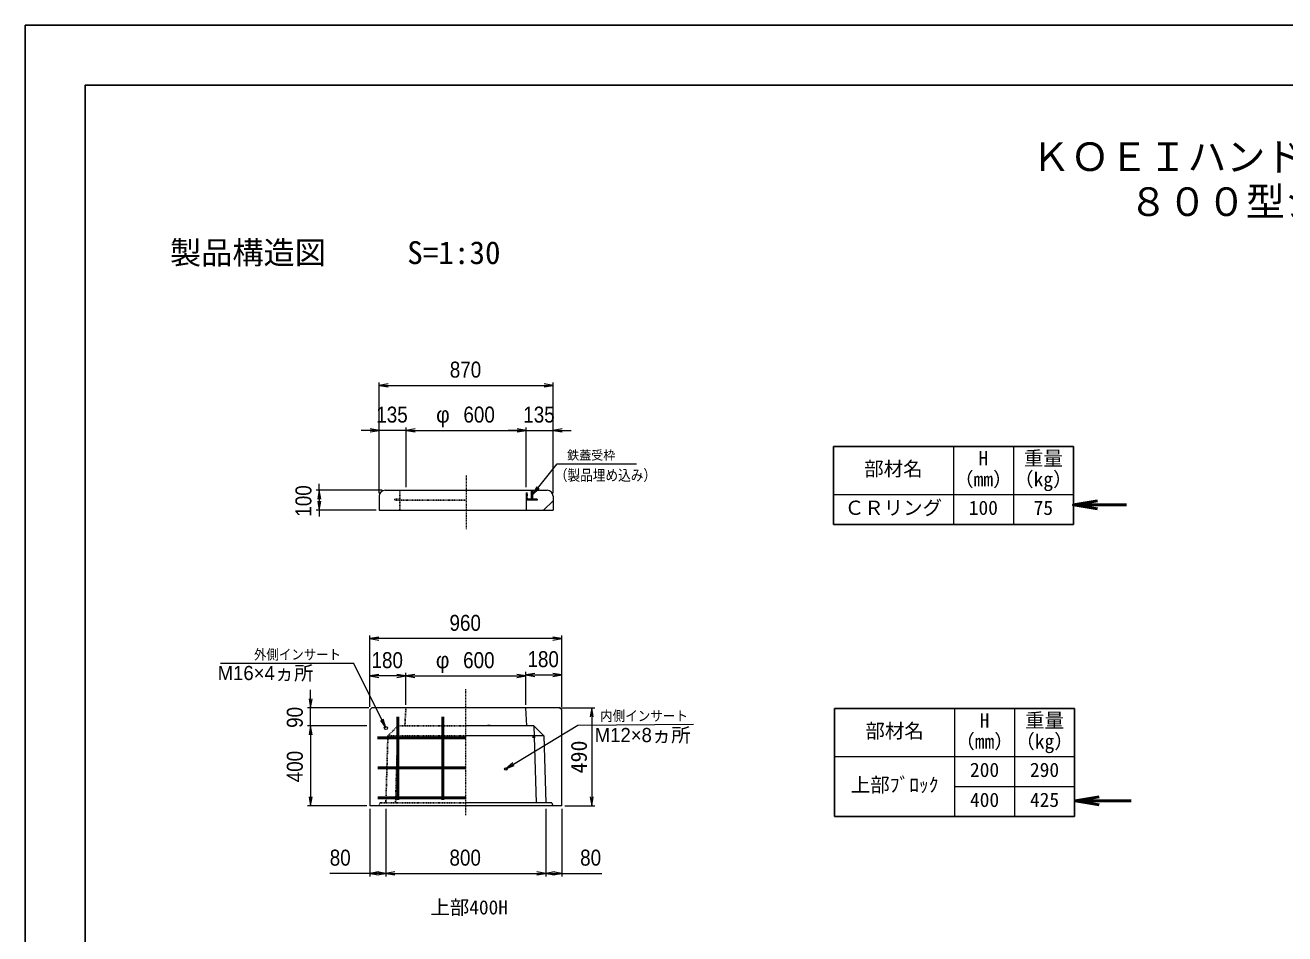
# Model space of a CAD drawing. Units: millimetres, scale not verified. Extents: x -210 to 210, y -148 to 148.
# Drawn here: x -210 to 0, y -3.1 to 148.5 of the extents above; entities that cross this region are included whole.
import ezdxf
from ezdxf.enums import TextEntityAlignment as Align

# ---------------------------------------------------------------- set-up
doc = ezdxf.new("R2010")
doc.units = ezdxf.units.MM
doc.linetypes.add('USER1', pattern=[12.95, 6.35, -3.175, 0.25, -3.175])
doc.linetypes.add('USER2', pattern=[4.7625, 3.175, -1.5875])
doc.layers.add('0-0', color=7, linetype='Continuous')
for name, color, linetype, lineweight in [('0-1_0', 9, 'Continuous', 25), ('0-2_dims', 2, 'Continuous', 13), ('0-3_pen1実線', 4, 'Continuous', 13), ('0-4_pen2実線', 3, 'Continuous', 13), ('0-5_pen3実線', 7, 'Continuous', 18), ('0-6_pen4実線', 6, 'Continuous', 25), ('0-7_pen1一点', 4, 'USER1', 13), ('0-8_pen2破線', 3, 'USER2', 25), ('0-9_鉄筋１', 7, 'Continuous', 50), ('0-A_鉄筋２', 7, 'Continuous', 50), ('0-C_鉄筋', 7, 'Continuous', 50)]:
    doc.layers.add(name, color=color, linetype=linetype, lineweight=lineweight)
doc.styles.add('ＭＳ ゴシック', font='')
doc.styles.add('ＭＳ Ｐゴシック', font='')
doc.styles.get('ＭＳ ゴシック').set_extended_font_data('MS Gothic')
doc.styles.get('ＭＳ Ｐゴシック').set_extended_font_data('MS PGothic')

# ---------------------------------------------------------------- blocks, each defined once
blk = doc.blocks.new('部分図 1')
at = {"layer": '0-1_0'}
blk.add_lwpolyline([(0, 0), (12600, 0), (12600, 8910), (0, 8910)], close=True, dxfattribs=at)
at = {"layer": '0-2_dims'}
for p, q in [((1770.43, 6567.54), (1770.43, 7122.49)), ((2640.43, 6582.54), (2640.43, 7122.49)), ((1770.43, 7107.49), (2640.43, 7107.49)), ((1770.43, 6882.49), (1680.43, 6882.49)), ((1770.43, 6567.54), (1770.43, 6897.49)), ((1905.43, 6882.49), (1770.43, 6882.49)), ((1905.43, 6597.54), (1905.43, 6897.49)), ((1905.43, 6597.54), (1905.43, 6897.49)), ((1905.43, 6882.49), (2505.43, 6882.49)), ((1905.43, 6882.49), (1995.43, 6882.49)), ((2505.43, 6882.49), (2415.43, 6882.49)), ((2505.43, 6597.54), (2505.43, 6897.49)), ((2505.43, 6597.54), (2505.43, 6897.49)), ((2505.43, 6882.49), (2640.43, 6882.49)), ((2640.43, 6567.54), (2640.43, 6897.49)), ((2640.43, 6882.49), (2730.43, 6882.49)), ((1785.43, 6582.54), (1455.48, 6582.54)), ((1470.48, 6582.54), (1470.48, 6614.36)), ((1470.48, 6582.54), (1470.48, 6482.54)), ((1755.43, 6482.54), (1455.48, 6482.54)), ((1470.48, 6482.54), (1470.48, 6450.72)), ((1724, 5498.48), (1724, 5855.48)), ((2684, 5840.48), (1724, 5840.48)), ((2684, 5498.48), (2684, 5855.48)), ((2504, 5508.48), (2504, 5673.74)), ((2684, 5498.48), (2684, 5673.74)), ((1724, 5498.48), (1724, 5668.74)), ((1904, 5653.74), (1724, 5653.74)), ((1904, 5508.48), (1904, 5668.74)), ((1904, 5508.48), (1904, 5668.74)), ((1904, 5653.74), (2504, 5653.74)), ((2504, 5508.48), (2504, 5668.74)), ((2504, 5658.74), (2684, 5658.74)), ((1427.3, 5493.48), (1427.3, 5583.48)), ((1719, 5493.48), (1412.3, 5493.48)), ((1427.3, 5403.48), (1427.3, 5493.48)), ((1709, 5403.48), (1412.3, 5403.48)), ((1709, 5403.48), (1412.3, 5403.48)), ((1427.3, 5403.48), (1427.3, 5003.48)), ((1427.3, 5403.48), (1427.3, 5313.48)), ((1709, 5003.48), (1412.3, 5003.48)), ((1724, 4988.48), (1724, 4650.48)), ((1804, 4988.48), (1804, 4650.48)), ((1804, 4988.48), (1804, 4650.48)), ((2604, 4988.48), (2604, 4650.48)), ((2604, 4988.48), (2604, 4650.48)), ((2684, 4988.48), (2684, 4650.48)), ((1804, 4665.48), (2604, 4665.48))]:
    blk.add_line(p, q, dxfattribs=at)
at = {"layer": '0-2_dims', "lineweight": 18}
for p, q in [((2706.44, 6715.89), (3057.91, 6715.89)), ((1598.69, 5715.18), (977.22, 5715.18)), ((2670, 5493.48), (2849, 5493.48)), ((2834, 5493.48), (2834, 5003.48)), ((2699, 5003.48), (2849, 5003.48))]:
    blk.add_line(p, q, dxfattribs=at)
at = {"layer": '0-2_dims', "lineweight": 50}
for p, q in [((5242.43, 6509.31), (5509, 6509.31)), ((5251.43, 5027.98), (5532, 5027.98))]:
    blk.add_line(p, q, dxfattribs=at)
at = {"layer": '0-2_dims'}
for points in [[(1815.43, 7114.99), (1770.43, 7107.49), (1815.43, 7099.99)], [(2595.43, 7099.99), (2640.43, 7107.49), (2595.43, 7114.99)], [(1725.43, 6874.99), (1770.43, 6882.49), (1725.43, 6889.99)], [(1950.43, 6889.99), (1905.43, 6882.49), (1950.43, 6874.99)], [(1950.43, 6889.99), (1905.43, 6882.49), (1950.43, 6874.99)], [(2460.43, 6874.99), (2505.43, 6882.49), (2460.43, 6889.99)], [(2460.43, 6874.99), (2505.43, 6882.49), (2460.43, 6889.99)], [(2685.43, 6889.99), (2640.43, 6882.49), (2685.43, 6874.99)], [(2537.43, 6560.54), (2661.44, 6715.89), (2706.44, 6715.89)], [(1477.98, 6537.54), (1470.48, 6582.54), (1462.98, 6537.54)], [(2559.64, 6600.39), (2537.43, 6560.54), (2571.36, 6591.03)], [(1462.98, 6527.54), (1470.48, 6482.54), (1477.98, 6527.54)], [(1769, 5847.98), (1724, 5840.48), (1769, 5832.98)], [(2639, 5832.98), (2684, 5840.48), (2639, 5847.98)], [(1804, 5393.48), (1643.69, 5715.18), (1598.69, 5715.18)], [(1769, 5661.24), (1724, 5653.74), (1769, 5646.24)], [(1859, 5646.24), (1904, 5653.74), (1859, 5661.24)], [(1949, 5661.24), (1904, 5653.74), (1949, 5646.24)], [(2459, 5646.24), (2504, 5653.74), (2459, 5661.24)], [(2549, 5666.24), (2504, 5658.74), (2549, 5651.24)], [(2639, 5651.24), (2684, 5658.74), (2639, 5666.24)], [(1419.8, 5538.48), (1427.3, 5493.48), (1434.8, 5538.48)], [(1777.22, 5430.41), (1804, 5393.48), (1790.64, 5437.1)], [(1434.8, 5358.48), (1427.3, 5403.48), (1419.8, 5358.48)], [(1434.8, 5358.48), (1427.3, 5403.48), (1419.8, 5358.48)], [(2404, 5188.48), (2763.88, 5407.71), (3342, 5412.89)], [(2438.53, 5218.3), (2404, 5188.48), (2446.33, 5205.49)], [(1419.8, 5048.48), (1427.3, 5003.48), (1434.8, 5048.48)], [(1804, 4665.48), (1724, 4665.48), (1523.18, 4665.48)], [(1769, 4672.98), (1724, 4665.48), (1769, 4657.98)], [(1759, 4657.98), (1804, 4665.48), (1759, 4672.98)], [(1849, 4672.98), (1804, 4665.48), (1849, 4657.98)], [(2559, 4657.98), (2604, 4665.48), (2559, 4672.98)], [(2649, 4672.98), (2604, 4665.48), (2649, 4657.98)], [(2604, 4665.48), (2684, 4665.48), (2884.82, 4665.48)], [(2639, 4657.98), (2684, 4665.48), (2639, 4672.98)]]:
    blk.add_lwpolyline(points, dxfattribs=at)
at = {"layer": '0-2_dims', "lineweight": 50}
for points in [[(5362.43, 6529.31), (5242.43, 6509.31), (5362.43, 6489.31)], [(5371.43, 5047.98), (5251.43, 5027.98), (5371.43, 5007.98)]]:
    blk.add_lwpolyline(points, dxfattribs=at)
at = {"layer": '0-2_dims', "lineweight": 18}
for points in [[(2841.5, 5448.48), (2834, 5493.48), (2826.5, 5448.48)], [(2826.5, 5048.48), (2834, 5003.48), (2841.5, 5048.48)]]:
    blk.add_lwpolyline(points, dxfattribs=at)
at = {"layer": '0-3_pen1実線'}
for p, q in [((2537.43, 6561.56), (2558.4, 6582.54)), ((2505.43, 6529.56), (2508.4, 6532.54)), ((2593.11, 6482.54), (2640.43, 6529.86))]:
    blk.add_line(p, q, dxfattribs=at)
at = {"layer": '0-4_pen2実線'}
for p, q in [((2505.43, 6570.04), (2505.43, 6532.54)), ((2505.43, 6570.04), (2511.43, 6570.04)), ((2531.43, 6582.54), (2531.43, 6538.54)), ((2537.43, 6582.54), (2537.43, 6538.54)), ((2561.43, 6532.54), (2505.43, 6532.54)), ((2505.43, 6532.54), (2505.43, 6482.54)), ((2531.43, 6538.54), (2511.43, 6538.54)), ((2561.43, 6538.54), (2537.43, 6538.54)), ((2561.43, 6538.54), (2561.43, 6532.54))]:
    blk.add_line(p, q, dxfattribs=at)
at = {"layer": '0-4_pen2実線', "linetype": 'USER2'}
blk.add_line((2511.43, 6570.04), (2511.43, 6538.54), dxfattribs=at)
at = {"layer": '0-4_pen2実線'}
for centre, radius in [((1804, 5393.48), 8), ((1804, 5393.48), 8), ((2404, 5188.48), 6)]:
    blk.add_circle(centre, radius, dxfattribs=at)
at = {"layer": '0-5_pen3実線'}
for p, q in [((4642.43, 6801.81), (4642.43, 6411.81)), ((4942.43, 6801.81), (4942.43, 6411.81)), ((1770.43, 6552.54), (1770.43, 6482.54)), ((1800.43, 6582.54), (2610.43, 6582.54)), ((2640.43, 6552.54), (2640.43, 6482.54)), ((4042.43, 6561.81), (5242.43, 6561.81)), ((1770.43, 6482.54), (2640.43, 6482.54)), ((1724, 5483.48), (1734, 5493.48)), ((1724, 5483.48), (1724, 5003.48)), ((2674, 5493.48), (1734, 5493.48)), ((2509, 5403.48), (2504, 5493.48)), ((2684, 5483.48), (2674, 5493.48)), ((2684, 5003.48), (2684, 5483.48)), ((4648.43, 5490.38), (4648.43, 4950.38)), ((4948.43, 5490.38), (4948.43, 4950.38)), ((2544, 5403.48), (2204, 5403.48)), ((2544, 5403.48), (2594, 5353.48)), ((2544, 5403.48), (2555.49, 5018.48)), ((2594, 5353.48), (2204, 5353.48)), ((2594, 5353.48), (2604, 5018.48)), ((4048.43, 5250.38), (5248.43, 5250.38)), ((4648.43, 5100.38), (5248.43, 5100.38)), ((2684, 5003.48), (1724, 5003.48)), ((2634, 5018.48), (2204, 5018.48)), ((2634, 5018.48), (2639, 5003.48))]:
    blk.add_line(p, q, dxfattribs=at)
for centre, start, end in [((1800.43, 6552.54), 90, 180), ((2610.43, 6552.54), 0, 90)]:
    blk.add_arc(centre, 30, start, end, dxfattribs=at)
at = {"layer": '0-6_pen4実線'}
for p, q in [((4042.43, 6801.81), (5242.43, 6801.81)), ((4042.43, 6801.81), (4042.43, 6411.81)), ((5242.43, 6801.81), (5242.43, 6411.81)), ((4042.43, 6411.81), (5242.43, 6411.81)), ((4048.43, 5490.38), (5248.43, 5490.38)), ((4048.43, 5490.38), (4048.43, 4950.38)), ((5248.43, 5490.38), (5248.43, 4950.38)), ((4048.43, 4950.38), (5248.43, 4950.38))]:
    blk.add_line(p, q, dxfattribs=at)
blk.add_lwpolyline([(300, 300), (12300, 300), (12300, 8610), (300, 8610)], close=True, dxfattribs=at)
at = {"layer": '0-7_pen1一点'}
for p, q in [((2205.43, 6656.61), (2205.43, 6388.99)), ((2204, 4956.48), (2204, 5587.14))]:
    blk.add_line(p, q, dxfattribs=at)
at = {"layer": '0-8_pen2破線'}
for p, q in [((1873.43, 6582.54), (1873.43, 6482.54)), ((1849.43, 6538.54), (1873.43, 6538.54)), ((1849.43, 6538.54), (1849.43, 6532.54)), ((1849.43, 6532.54), (2205.43, 6532.54)), ((1904, 5493.48), (1899, 5403.48)), ((1814, 5353.48), (1864, 5403.48)), ((1814, 5353.48), (1864, 5403.48)), ((1864, 5403.48), (1852.52, 5018.82)), ((2204, 5403.48), (1864, 5403.48)), ((1814, 5353.48), (1804, 5018.48)), ((2204, 5353.48), (1814, 5353.48)), ((1774, 5018.48), (1769, 5003.48)), ((2204, 5018.48), (1774, 5018.48))]:
    blk.add_line(p, q, dxfattribs=at)
at = {"layer": '0-9_鉄筋１'}
for p, q in [((2089, 5033.48), (2089, 5408.48)), ((2319, 5403.48), (2319, 5408.48))]:
    blk.add_line(p, q, dxfattribs=at)
at = {"layer": '0-A_鉄筋２'}
for p, q in [((1864, 5408.48), (1864, 5448.48)), ((2089, 5408.48), (2089, 5448.48)), ((1862.21, 5343.48), (1762.21, 5343.48)), ((2544, 5343.48), (2545.79, 5343.48)), ((1864, 5193.48), (1764, 5193.48)), ((1864, 5043.48), (1764, 5043.48))]:
    blk.add_line(p, q, dxfattribs=at)
at = {"layer": '0-C_鉄筋'}
for p, q in [((1864, 5408.48), (1864, 5033.48)), ((1864, 5343.48), (2204, 5343.48)), ((2544, 5353.48), (2544, 5343.48)), ((1864, 5193.48), (2204, 5193.48)), ((1864, 5043.48), (2204, 5043.48))]:
    blk.add_line(p, q, dxfattribs=at)
at = {"layer": '0-2_dims', "color": 7, "style": 'ＭＳ Ｐゴシック'}
for s, height, width, p in [('870', 79.98, 0.9, (2123.61, 7122.49)), ('135', 79.98, 0.9, (1756.11, 6897.49)), ('600', 79.98, 0.9, (2191.79, 6897.49)), ('135', 79.98, 0.9, (2491.11, 6897.49)), ('（製品埋め込み）', 54.61, 0.85, (2648.96, 6614.34)), ('960', 79.98, 0.9, (2122.18, 5855.48)), ('外側インサート', 50.68, 0.9, (1144.41, 5720.46)), ('180', 79.98, 0.9, (1732.18, 5668.74)), ('600', 79.98, 0.9, (2190.36, 5668.74)), ('180', 79.98, 0.9, (2512.18, 5673.74)), ('内側インサート', 51.2, 0.9, (2875.16, 5412.89)), ('80', 79.98, 0.9, (1523.18, 4680.48)), ('800', 79.98, 0.9, (2122.18, 4680.48)), ('80', 79.98, 0.9, (2775.73, 4680.48))]:
    blk.add_text(s, height=height, dxfattribs=dict(at, width=width)).set_placement(p, align=Align.BOTTOM_LEFT)
for s, height, p in [('φ', 79.98, (2055.43, 6897.49)), ('鉄蓋受枠', 44.11, (2710.73, 6722.43)), ('φ', 79.98, (2054, 5668.74)), ('M16×4ヵ所', 70.81, (962.6, 5611.74)), ('M12×8ヵ所', 70.81, (2848.59, 5301.44))]:
    blk.add_text(s, height=height, dxfattribs=at).set_placement(p, align=Align.BOTTOM_LEFT)
at = {"layer": '0-2_dims', "color": 7, "style": 'ＭＳ Ｐゴシック', "width": 0.9}
for s, p in [('100', (1455.48, 6450.72)), ('90', (1412.3, 5393.93)), ('400', (1412.3, 5121.66))]:
    blk.add_text(s, height=79.98, rotation=90, dxfattribs=at).set_placement(p, align=Align.BOTTOM_LEFT)
at = {"layer": '0-2_dims', "color": 7, "style": 'ＭＳ ゴシック'}
blk.add_text('490', height=80.65, rotation=90, dxfattribs=at).set_placement((2833.5, 5165.98), align=Align.BOTTOM_LEFT)
at = {"layer": '0-5_pen3実線', "style": 'ＭＳ ゴシック'}
for s, height, p in [('\u3000製品構造図\u3000', 114.4, (568, 7680.27)), ('S=1:30', 114.4, (1910.65, 7680.27)), ('H', 71.47, (4768.05, 6685.56)), ('重量', 71.47, (4994.95, 6685.57)), ('部材名', 71.47, (4196.2, 6633.07)), ('（mm）', 71.49, (4646.16, 6580.55)), ('（kg）', 71.49, (4946.16, 6580.55)), ('ＣＲリング', 71.46, (4098.73, 6438.07)), ('100', 71.47, (4719.31, 6438.07)), ('75', 71.44, (5043.7, 6438.08)), ('部材名', 71.47, (4202.2, 5321.64)), ('H', 71.47, (4774.05, 5374.13)), ('重量', 71.47, (5000.95, 5374.14)), ('（mm）', 71.49, (4652.16, 5269.12)), ('（kg）', 71.49, (4952.16, 5269.12)), ('200', 71.47, (4725.31, 5126.64)), ('290', 71.45, (5025.34, 5126.65)), ('上部ﾌﾞﾛｯｸ', 71.48, (4129.07, 5051.63)), ('400', 71.46, (4725.32, 4976.65)), ('425', 71.43, (5025.35, 4976.66))]:
    blk.add_text(s, height=height, dxfattribs=at).set_placement(p, align=Align.BOTTOM_LEFT)
at = {"layer": '0-6_pen4実線', "style": 'ＭＳ ゴシック'}
for s, p in [('\u3000ＫＯＥＩハンドホール構造図\u3000', (4837.55, 8137.5)), ('８００型シリーズ', (5520.06, 7912.51))]:
    blk.add_text(s, height=143, dxfattribs=at).set_placement(p, align=Align.BOTTOM_LEFT)
at = {"layer": '0-C_鉄筋', "style": 'ＭＳ ゴシック'}
blk.add_text('上部400H', height=71.11, dxfattribs=at).set_placement((2027, 4438.98), align=Align.BOTTOM_LEFT)

msp = doc.modelspace()

# ---------------------------------------------------------------- block references
at = {"layer": '0-0', "xscale": 0.0333333, "yscale": 0.0333333}
msp.add_blockref('部分図 1', (-210, -148.5), dxfattribs=at)

doc.saveas('drawing.dxf')
